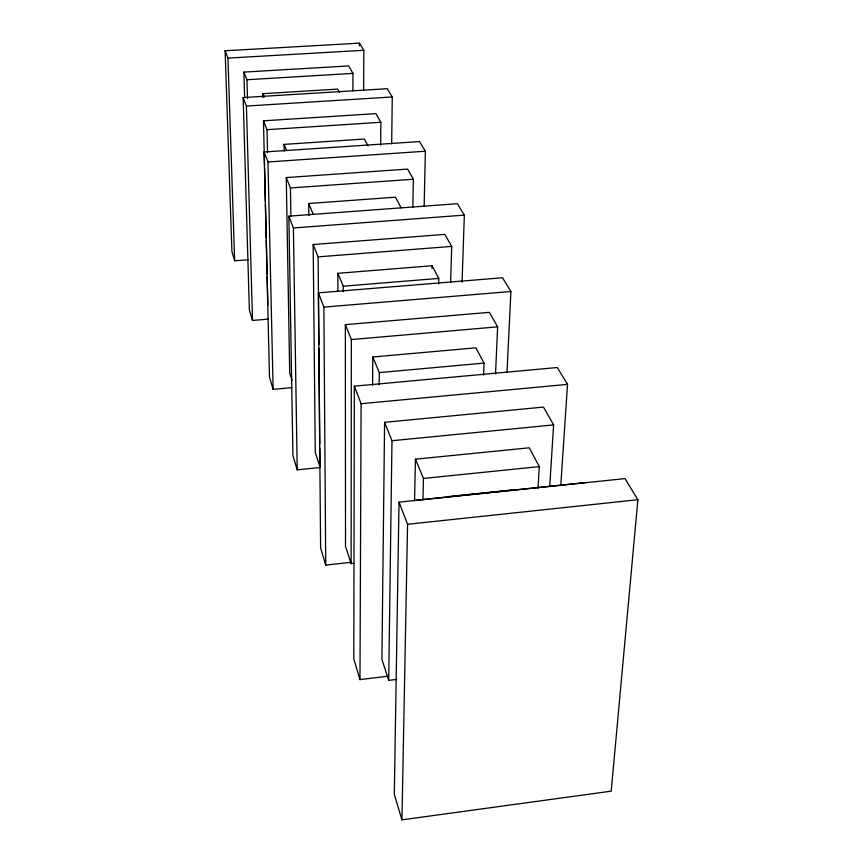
<?xml version="1.0" encoding="UTF-8"?>
<svg xmlns="http://www.w3.org/2000/svg" width="863" height="863" viewBox="0 0 863 863"><rect width="100%" height="100%" fill="white"/><g stroke="black" fill="none" stroke-linecap="round" stroke-linejoin="round"><path stroke-width="1.29" d="M353.787 563.334L351.112 563.625L351.349 339.569L345.351 324.65L489.364 312.341L497.638 326.84L495.535 373.873M352.924 90.831L352.945 73.398L348.674 65.922L243.884 72.104L244.617 97.551M560.81 484.909L567.541 384.369L557.261 367.519L354.337 386.16L353.798 658.944L359.979 679.613L387.983 676.193M359.45 45.836L359.461 43.15L225.114 50.766L231.931 251.629L234.671 260.799L248.026 259.763M359.979 679.613L361.101 403.711L354.337 386.16M363.636 90.669L363.819 50.302L359.461 43.15M372.568 385.319L372.784 357.002L475.869 347.821L484.024 363.096L483.528 375.189M380.637 145.157L380.853 122.276L375.912 113.625L263.463 120.82L264.52 165.2M379.181 384.693L379.289 372.6L372.784 357.002M549.72 486.527L553.625 424.898L543.463 407.088L384.596 422.32L381.91 659.267L388.706 680.368L396.732 679.386M391.683 143.905L392.266 96.958L387.228 88.695L243.15 97.562L249.364 309.925L252.514 320.453L268.49 319.105M388.706 680.368L391.985 440.723L384.596 422.32M399.03 502.147L394.305 794.327L401.942 819.85L611.209 791.166L637.886 499.72L624.995 478.598L399.03 502.147L407.563 524.283L401.942 819.85M412.838 207.347L413.366 179.224L407.573 169.094L286.268 177.573L289.709 372.945L292.093 380.367M414.553 500.874L415.427 459.181L529.256 447.8L539.31 466.613L538.027 488.08M424.143 206.376L425.362 151.219L419.472 141.564L264.121 152.007L269.483 377.142L273.139 389.364L291.877 387.649M422.956 499.925L423.463 478.436L415.427 459.181M431.975 268.447L432.039 265.761L337.854 273.312L337.908 290.745M438.652 283.787L438.792 278.404L432.039 265.761M450.615 282.611L451.716 246.397L444.855 234.38L313.161 244.52L315.265 452.298L319.946 466.84L319.774 447.994M462.072 282.212L464.337 215.124L457.368 203.7L288.846 216.16L292.924 455.502L297.217 469.85L319.936 467.573M507.023 371.899L510.907 291.5L502.525 277.757L318.393 292.848L320.615 548.027L325.718 565.103L351.187 562.309M407.563 524.283L637.886 499.72M446.851 496.743L514.65 489.677M415.901 500.238L586.484 482.46M423.463 478.436L539.31 466.613M391.985 440.723L553.625 424.898M361.101 403.711L567.541 384.369M379.289 372.6L484.024 363.096M351.349 339.569L497.638 326.84M318.393 292.848L323.884 307.109L510.907 291.5M337.854 273.312L343.237 286.192L438.792 278.404M313.161 244.52L318.113 256.861L451.716 246.397M288.846 216.16L293.398 227.972L464.337 215.124M308.857 215.588L308.717 203.506L395.427 197.196L401.101 207.832M286.268 177.573L290.432 187.961L413.366 179.224M264.121 152.007L267.962 161.964L425.362 151.219M284.175 151.101L284.046 144.391L364.369 139.051L368.005 145.847M263.463 120.82L267.023 129.677L380.853 122.276M262.988 97.702L262.891 93.689L337.692 89.116L339.493 92.46M243.15 97.562L246.419 106.052L392.266 96.958M243.884 72.104L246.958 79.73L352.945 73.398M225.114 50.766L227.94 58.101L363.819 50.302M262.891 93.689L264.305 97.098M284.046 144.391L286.451 150.151M308.717 203.506L313.237 214.326M351.112 563.625L345.513 546.257L345.351 324.65M227.94 58.101L234.671 260.799M246.958 79.73L247.487 98.522M246.419 106.052L252.514 320.453M264.585 167.886L265.383 201.511M265.448 204.197L266.246 237.81M266.311 240.507L267.109 274.121M267.174 276.807L267.843 305.049M267.962 161.964L273.139 389.364M267.023 129.677L267.541 152.589M293.398 227.972L297.217 469.85M290.432 187.961L290.896 216.149M318.113 256.861L318.879 344.348M318.911 348.393L319.742 443.96M323.884 307.109L325.718 565.103M343.237 286.192L343.237 291.575"/></g></svg>
